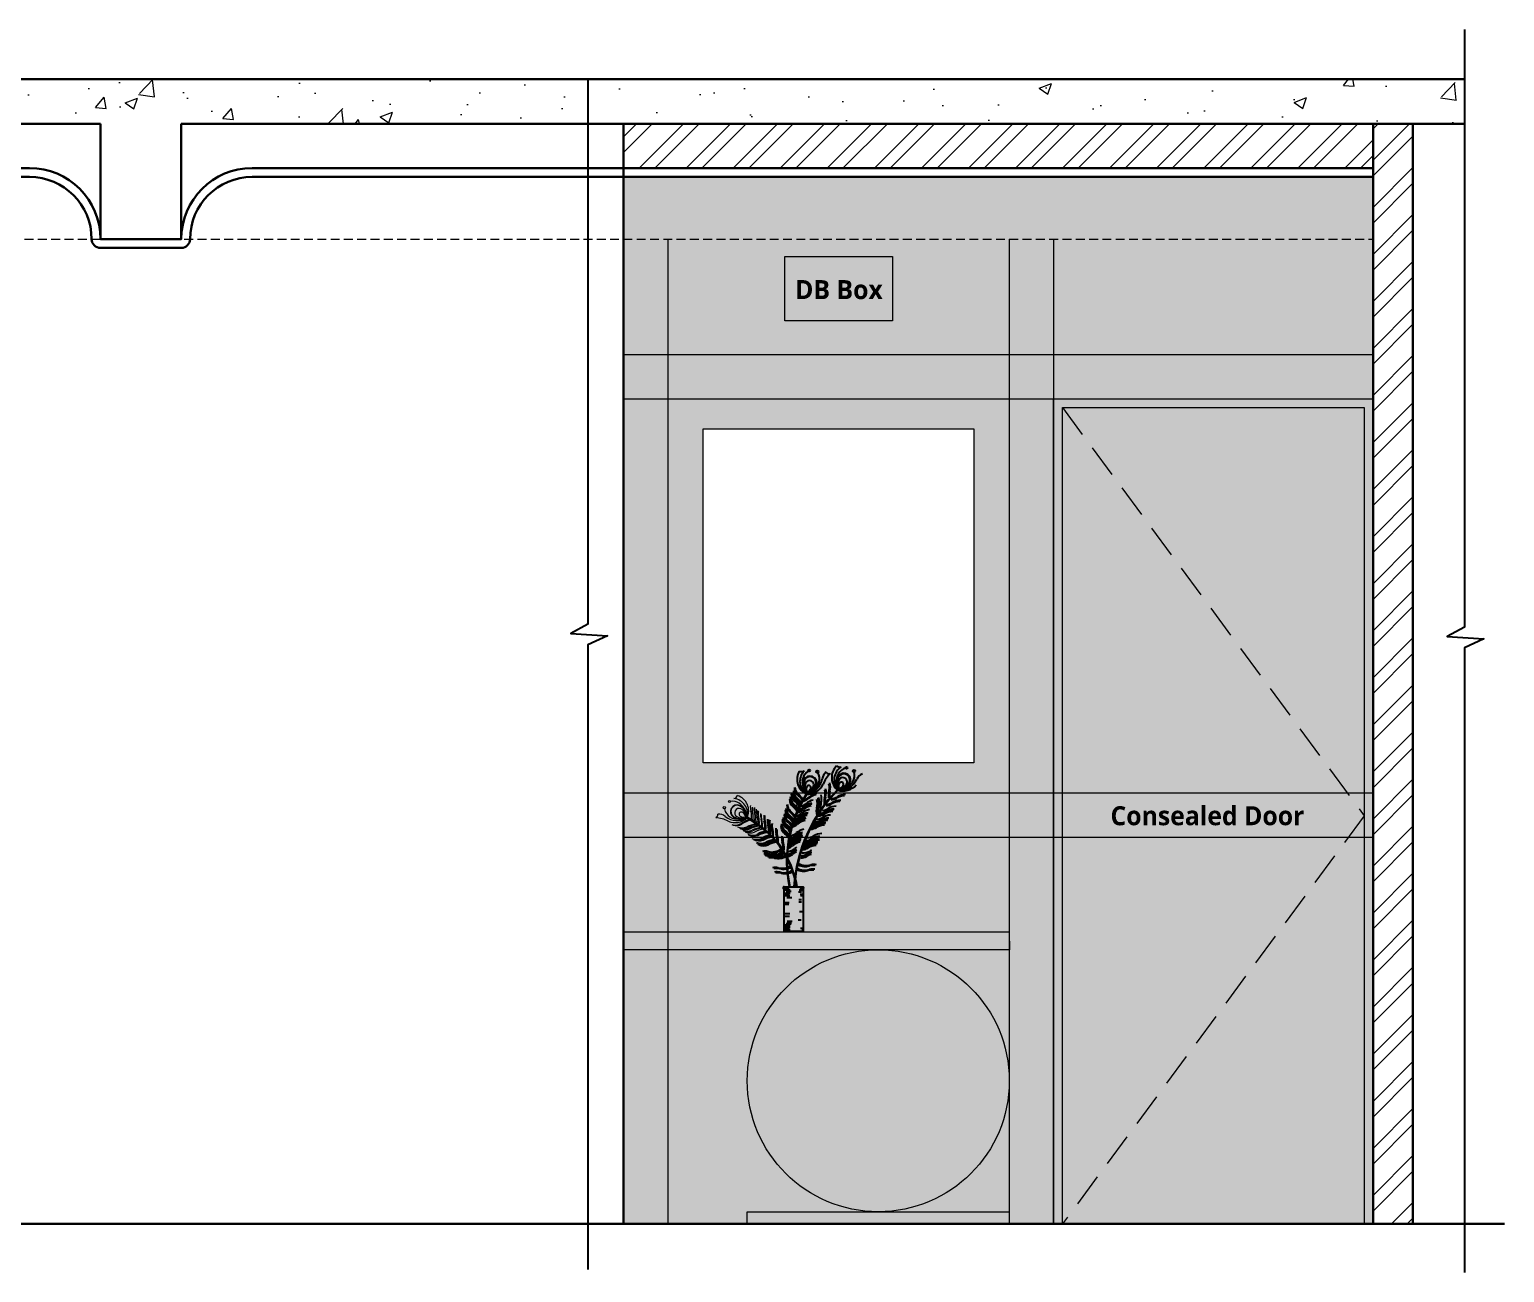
# Model space of a CAD drawing. Header units: millimetres. Extents: x 35877 to 3066687, y -650199 to -40525.
# Drawn here: x 149241.7 to 149407.9, y -179449.6 to -179309.5 of the extents above; entities that cross this region are included whole.
import ezdxf

# ---------------------------------------------------------------- set-up
doc = ezdxf.new("R2010")
doc.units = ezdxf.units.MM
doc.header["$MEASUREMENT"] = 0
doc.linetypes.add('DASHED2', pattern=[0.375, 0.25, -0.125])
doc.linetypes.add('DASHEDX2', pattern=[1.5, 1, -0.5])
for name, color, linetype in [('AR ELE-5', 134, 'Continuous'), ('AR HATCH-7', 7, 'Continuous'), ('str coll', 6, 'Continuous')]:
    doc.layers.add(name, color=color, linetype=linetype)
for name, color, linetype, lineweight in [('dim', 5, 'Continuous', 20), ('dim05', 1, 'Continuous', 13), ('el', 7, 'Continuous', 20), ('ELEVATION', 250, 'Continuous', 9), ('FIRST FLOOR ( DW_RAIL )', 7, 'Continuous', 9), ('FURNI', 25, 'Continuous', 5), ('FURNITURE', 32, 'Continuous', 9), ('FURNITURE-1', 252, 'Continuous', 13), ('SECTION ( SLAB PLine )', 104, 'Continuous', 30), ('Text', 7, 'Continuous', 15), ('XX~SLAB ( BEAM )~ ( DIM )', 7, 'Continuous', 9)]:
    doc.layers.add(name, color=color, linetype=linetype, lineweight=lineweight)
doc.styles.get("Standard").update_dxf_attribs({"font": 'arial.ttf', "height": 6})

msp = doc.modelspace()

# ---------------------------------------------------------------- hatches: boundary and pattern name
at = {"layer": 'AR HATCH-7', "lineweight": 0, "true_color": 0x939598, "transparency": 33554687}
h = msp.add_hatch(dxfattribs=at)
h.set_pattern_fill('ANSI32', color=252, scale=10)
h.set_pattern_definition([(45, (734.978, 440.4196), (-2.65165043, 2.65165043), []), (45, (736.7456, 440.4196), (-2.65165043, 2.65165043), [])])
h.paths.add_polyline_path([(149397.62, -179320.1307), (149393.12, -179320.1307), (149393.12, -179444.1307), (149397.62, -179444.1307)])
at = {"layer": 'AR HATCH-7', "lineweight": 0, "true_color": 0xe7e2df, "transparency": 33554610}
h = msp.add_hatch(color=254, dxfattribs=at)
h.dxf.hatch_style = 1
h.paths.add_polyline_path([(149352.12, -179411.2073), (149308.62, -179411.2073), (149308.62, -179413.2317), (149352.12, -179413.2317)])
at = {"layer": 'AR HATCH-7', "lineweight": 0, "true_color": 0xc29100, "transparency": 33554610}
h = msp.add_hatch(color=42, dxfattribs=at)
h.dxf.hatch_style = 1
h.paths.add_polyline_path([(149352.12, -179427.9968, 0.40992723), (149337.5697, -179413.2317), (149337.1369, -179413.2317, 0.40992723), (149322.5865, -179427.9968, 0.40992723), (149337.1369, -179442.762), (149337.5697, -179442.762, 0.40992723)])
at = {"layer": 'AR HATCH-7', "lineweight": 0, "true_color": 0xe7e2df, "transparency": 33554610}
h = msp.add_hatch(color=254, dxfattribs=at)
h.dxf.hatch_style = 1
h.paths.add_polyline_path([(149352.12, -179442.762), (149337.5697, -179442.762, -0.00732843), (149337.1369, -179442.762), (149322.5865, -179442.762), (149322.5865, -179444.1307), (149352.12, -179444.1307)])
at = {"layer": 'dim05', "lineweight": 0, "true_color": 0xd5d3c0, "transparency": 33554559}
h = msp.add_hatch(color=254, dxfattribs=at)
h.dxf.hatch_style = 1
h.paths.add_polyline_path([(149393.12, -179346.1307), (149357.12, -179346.1307), (149357.12, -179351.1307), (149393.12, -179351.1307)])
h.paths.add_polyline_path([(149393.12, -179326.1307), (149357.12, -179326.1307), (149357.12, -179346.1307), (149393.12, -179346.1307)])
h.paths.add_polyline_path([(149357.12, -179326.1307), (149352.12, -179326.1307), (149352.12, -179346.1307), (149357.12, -179346.1307)])
h.paths.add_polyline_path([(149352.12, -179326.1307), (149313.62, -179326.1307), (149313.62, -179346.1307), (149352.12, -179346.1307)])
h.paths.add_polyline_path([(149338.9378, -179338.719), (149326.8022, -179338.719), (149326.8022, -179331.48), (149338.9378, -179331.48)], flags=16)
h.paths.add_polyline_path([(149352.12, -179346.1307), (149313.62, -179346.1307), (149313.62, -179351.1307), (149352.12, -179351.1307)])
h.paths.add_polyline_path([(149357.12, -179346.1307), (149352.12, -179346.1307), (149352.12, -179351.1307), (149357.12, -179351.1307)])
h.paths.add_polyline_path([(149357.12, -179351.1307), (149352.12, -179351.1307), (149352.12, -179395.5597), (149357.12, -179395.5597)])
h.paths.add_polyline_path([(149352.12, -179351.1307), (149313.62, -179351.1307), (149313.62, -179395.5597), (149352.12, -179395.5597)])
h.paths.add_polyline_path([(149348.1161, -179354.5083), (149348.1161, -179392.182), (149317.6239, -179392.182), (149317.6239, -179354.5083)], flags=16)
h.paths.add_polyline_path([(149352.12, -179395.5597), (149313.62, -179395.5597), (149313.62, -179400.5597), (149352.12, -179400.5597)])
h.paths.add_polyline_path([(149357.12, -179395.5597), (149352.12, -179395.5597), (149352.12, -179400.5597), (149357.12, -179400.5597)])
h.paths.add_polyline_path([(149357.12, -179400.5597), (149352.12, -179400.5597), (149352.12, -179411.2073), (149352.1592, -179413.2317), (149352.12, -179413.2317), (149352.12, -179444.1307), (149357.12, -179444.1307)])
h.paths.add_polyline_path([(149352.12, -179400.5597), (149313.62, -179400.5597), (149313.62, -179411.2073), (149352.12, -179411.2073)])
h.paths.add_polyline_path([(149352.12, -179413.2317), (149337.5697, -179413.2317, -0.40992723), (149352.12, -179427.9968)])
h.paths.add_polyline_path([(149352.12, -179427.9968, -0.40992723), (149337.5697, -179442.762), (149352.12, -179442.762)])
h.paths.add_polyline_path([(149322.5865, -179427.9968, -0.40992723), (149337.1369, -179413.2317), (149313.62, -179413.2317), (149313.62, -179444.1307), (149322.5865, -179444.1307), (149322.5865, -179442.762), (149337.1369, -179442.762, -0.40992723)])
h.paths.add_polyline_path([(149313.62, -179413.2317), (149308.62, -179413.2317), (149308.62, -179444.1307), (149313.62, -179444.1307)])
h.paths.add_polyline_path([(149313.62, -179400.5597), (149308.62, -179400.5597), (149308.62, -179411.2073), (149313.62, -179411.2073)])
h.paths.add_polyline_path([(149313.62, -179395.5597), (149308.62, -179395.5597), (149308.62, -179400.5597), (149313.62, -179400.5597)])
h.paths.add_polyline_path([(149313.62, -179351.1307), (149308.62, -179351.1307), (149308.62, -179395.5597), (149313.62, -179395.5597)])
h.paths.add_polyline_path([(149313.62, -179346.1307), (149308.62, -179346.1307), (149308.62, -179351.1307), (149313.62, -179351.1307)])
h.paths.add_polyline_path([(149313.62, -179326.1307), (149308.62, -179326.1307), (149308.62, -179346.1307), (149313.62, -179346.1307)])
h.paths.add_polyline_path([(149338.9378, -179331.48), (149326.8022, -179331.48), (149326.8022, -179338.719), (149338.9378, -179338.719)], flags=16)
h = msp.add_hatch(color=254, dxfattribs=at)
h.dxf.hatch_style = 1
h.paths.add_polyline_path([(149392.12, -179400.5597), (149358.12, -179400.5597), (149358.12, -179444.1307), (149392.12, -179444.1307)])
h.paths.add_polyline_path([(149392.12, -179395.5597), (149358.12, -179395.5597), (149358.12, -179400.5597), (149392.12, -179400.5597)], flags=17)
h.paths.add_polyline_path([(149392.12, -179352.1307), (149358.12, -179352.1307), (149358.12, -179395.5597), (149392.12, -179395.5597)], flags=17)
h.paths.add_polyline_path([(149393.12, -179351.1307), (149357.12, -179351.1307), (149357.12, -179395.5597), (149358.12, -179395.5597), (149358.12, -179352.1307), (149392.12, -179352.1307), (149392.12, -179400.5597), (149393.12, -179400.5597)])
h.paths.add_polyline_path([(149358.12, -179400.5597), (149357.12, -179400.5597), (149357.12, -179444.1307), (149358.12, -179444.1307)])
h.paths.add_polyline_path([(149358.12, -179395.5597), (149357.12, -179395.5597), (149357.12, -179400.5597), (149358.12, -179400.5597)], flags=17)
h.paths.add_polyline_path([(149393.12, -179400.5597), (149392.12, -179400.5597), (149392.12, -179444.1307), (149393.12, -179444.1307)])
at = {"layer": 'FURNITURE-1', "lineweight": 0, "true_color": 0xc7c8ca, "transparency": 33554687}
h = msp.add_hatch(dxfattribs=at)
h.set_pattern_fill('AR-CONC', color=9, scale=2)
h.set_pattern_definition([(50, (1431.86, 969.597), (14.34520365, -1.2550427), [1.5, -16.5]), (355, (1431.86, 969.597), (-2.7750267, 15.0438427), [1.2, -13.2]), (100.4514445, (1433.055, 969.493), (11.5701769, 13.7887998), [1.2748038, -14.0228422]), (46.1842, (1431.86, 973.597), (21.3448266, -3.3103856), [2.25, -24.75]), (96.635635, (1433.639, 973.321), (18.693239, 19.482372), [1.9122068, -21.0342752]), (351.184164, (1431.86, 973.597), (18.693239, 19.482372), [1.8, -19.8]), (21, (1433.86, 972.597), (11.93814104, -8.0523778), [1.5, -16.5]), (326, (1433.86, 972.597), (4.8663066, 14.5030009), [1.2, -13.2]), (71.451445, (1434.855, 971.926), (16.8044475, 6.45062306), [1.2748038, -14.0228422]), (37.5, (1431.86, 969.597), (0.24319711, 6.65787708), [0, -13.04, 0, -13.4, 0, -13.25]), (7.5, (1431.86, 969.597), (5.26139075, 7.88823424), [0, -7.64, 0, -12.74, 0, -5.05]), (327.5, (1427.4, 969.597), (10.67644872, -0.45109743), [0, -5, 0, -15.6, 0, -20.7]), (317.5, (1425.4, 969.597), (11.6637234, 2.00209965), [0, -6.5, 0, -10.36, 0, -14.7])])
h.paths.add_polyline_path([(149403.3626, -179315.1307), (149089.9366, -179315.1307), (149089.9366, -179320.1307), (149403.3626, -179320.1307)])
at = {"layer": 'FURNITURE-1', "lineweight": 0, "transparency": 33554572}
h = msp.add_hatch(dxfattribs=at)
h.set_pattern_fill('ANSI32', color=6, scale=10)
h.set_pattern_definition([(45, (734.978, 437.4196), (-2.65165043, 2.65165043), []), (45, (736.7456, 437.4196), (-2.65165043, 2.65165043), [])])
h.paths.add_polyline_path([(149393.12, -179320.1307), (149308.62, -179320.1307), (149308.62, -179325.1307), (149393.12, -179325.1307)])

# ---------------------------------------------------------------- linework, layer by layer
at = {"color": 36, "true_color": 0x6e4817, "transparency": 33554687}
for p, q in [((149326.7372, -179406.1422), (149328.8637, -179406.1422)), ((149326.7372, -179406.3772), (149327.3004, -179406.3772)), ((149326.7372, -179411.1456), (149326.7372, -179406.3772)), ((149328.5507, -179406.3772), (149328.8637, -179406.3772)), ((149328.8637, -179406.3772), (149328.8637, -179411.1456)), ((149326.7372, -179407.8985), (149327.3004, -179407.8985)), ((149326.7496, -179407.0327), (149327.3127, -179407.0327)), ((149326.7496, -179407.0822), (149327.3127, -179407.0822)), ((149326.7991, -179407.1317), (149327.3623, -179407.1317)), ((149326.8363, -179406.4638), (149327.3994, -179406.4638)), ((149326.8487, -179406.8472), (149327.4118, -179406.8472)), ((149326.9477, -179406.6246), (149327.5108, -179406.6246)), ((149327.0591, -179407.3543), (149327.6222, -179407.3543)), ((149328.3667, -179406.6924), (149328.6796, -179406.6924)), ((149328.3798, -179407.822), (149328.6927, -179407.822)), ((149328.393, -179407.5856), (149328.7059, -179407.5856)), ((149328.4456, -179406.5086), (149328.7585, -179406.5086)), ((149328.4719, -179406.4298), (149328.7848, -179406.4298)), ((149328.5507, -179406.9551), (149328.8637, -179406.9551)), ((149328.5639, -179407.1127), (149328.8637, -179407.1127)), ((149326.7372, -179408.0964), (149327.2756, -179408.0964)), ((149326.762, -179409.4568), (149327.3251, -179409.4568)), ((149326.8115, -179409.16), (149327.3746, -179409.16)), ((149328.4719, -179408.9121), (149328.7848, -179408.9121)), ((149326.7372, -179411.1456), (149328.8637, -179411.1456)), ((149326.7868, -179410.8297), (149327.3499, -179410.8297)), ((149326.8363, -179410.941), (149327.3994, -179410.941)), ((149326.861, -179410.4339), (149327.4242, -179410.4339)), ((149326.861, -179410.6442), (149327.4242, -179410.6442)), ((149326.9725, -179410.2979), (149327.5356, -179410.2979)), ((149327.022, -179410.1989), (149327.5851, -179410.1989)), ((149327.0962, -179410.001), (149327.6594, -179410.001)), ((149328.3272, -179409.8446), (149328.6402, -179409.8446)), ((149328.577, -179410.7903), (149328.8637, -179410.7903)), ((149328.7348, -179411.0792), (149328.8637, -179411.0792)), ((149328.7479, -179410.961), (149328.8637, -179410.961))]:
    msp.add_line(p, q, dxfattribs=at)
for centre, radius, start, end in [((149341.0266, -179403.2409), 14.0136, 147.312903, 192.003169), ((149341.0266, -179403.2409), 13.951, 147.312903, 192.003169), ((149344.9671, -179407.2386), 17.1578, 135.458146, 176.322828), ((149344.9671, -179407.2386), 17.0953, 135.458146, 176.322828), ((149317.7005, -179407.7687), 10.554, 8.865461, 62.675002), ((149317.7005, -179407.7687), 10.6165, 8.865461, 62.675002), ((149326.737, -179406.2597), 0.1175, 89.868793, 270.131207), ((149328.8474, -179406.2597), 0.1186, 277.872471, 82.127529)]:
    msp.add_arc(centre, radius, start, end, dxfattribs=at)
at = {"layer": 'AR ELE-5', "color": 116, "true_color": 0x136734, "transparency": 33554541}
for centre, radius in [((149329.5699, -179393.0199), 0.1139), ((149330.4736, -179393.1542), 0.1329), ((149333.7573, -179392.7276), 0.1139), ((149334.5948, -179393.0926), 0.1329)]:
    msp.add_circle(centre, radius, dxfattribs=at)
for centre, radius, start, end in [((149330.0135, -179394.0338), 1.8246, 149.427206, 246.466283), ((149328.6864, -179392.4815), 0.6702, 248.662865, 295.911333), ((149330.2596, -179394.264), 1.741, 137.342583, 235.956645), ((149330.2771, -179394.3094), 1.4707, 123.183074, 201.745042), ((149333.9216, -179393.8221), 1.8246, 134.335148, 231.374225), ((149334.0992, -179394.1084), 1.741, 122.250525, 220.864587), ((149334.1043, -179394.1568), 1.4707, 108.091016, 186.652984), ((149333.0444, -179391.9778), 0.6702, 233.570806, 280.819275), ((149330.2786, -179394.6798), 1.4288, 155.884979, 225.94342), ((149330.2878, -179394.6823), 1.3757, 155.972831, 224.213703), ((149329.659, -179394.4103), 0.7532, 341.684867, 155.339297), ((149329.659, -179394.4103), 0.6907, 341.684867, 155.339297), ((149329.9178, -179394.83), 0.8681, 155.339297, 228.554611), ((149329.586, -179394.6777), 0.5031, 341.684867, 155.339297), ((149329.5094, -179394.9625), 0.2529, 341.684867, 155.339297), ((149328.9241, -179393.6036), 2.1337, 279.737647, 350.237381), ((149329.3519, -179393.7345), 1.9733, 268.056998, 334.462033), ((149328.8583, -179394.1786), 1.5864, 285.602129, 342.828828), ((149328.8469, -179394.1745), 1.536, 287.223956, 342.852724), ((149329.3032, -179393.963), 1.4226, 298.528243, 29.288266), ((149332.2374, -179394.1746), 1.2284, 127.31613, 170.195516), ((149334.3614, -179395.8146), 3.4552, 134.652749, 159.156408), ((149331.7999, -179393.0385), 0.3569, 209.156097, 291.143066), ((149330.0604, -179394.9869), 1.7851, 343.715021, 14.527073), ((149330.1751, -179394.8494), 1.7782, 343.702335, 14.225603), ((149334.0093, -179394.5148), 1.4288, 140.792921, 210.851362), ((149334.0176, -179394.5196), 1.3757, 140.880773, 209.121644), ((149333.6218, -179394.5659), 0.8681, 140.247239, 213.462553), ((149332.9817, -179393.1231), 2.1337, 264.645589, 335.145323), ((149332.7685, -179393.6611), 1.5864, 270.51007, 327.73677), ((149333.3607, -179393.3608), 1.9733, 252.96494, 319.369975), ((149332.7586, -179393.6541), 1.536, 272.131897, 327.760666), ((149333.4737, -179394.821), 0.618, 140.247239, 201.21081), ((149332.9502, -179394.0745), 0.9715, 266.898311, 326.592809), ((149332.802, -179394.3296), 0.7213, 277.613915, 326.592809), ((149333.4812, -179394.0932), 0.7532, 326.592809, 140.247239), ((149333.4812, -179394.0932), 0.6907, 326.592809, 140.247239), ((149333.3412, -179394.3324), 0.5031, 326.592809, 140.247239), ((149333.193, -179394.5875), 0.2529, 326.592809, 140.247239), ((149333.2542, -179393.5687), 1.4226, 283.436185, 14.196207), ((149336.0321, -179394.5371), 1.2284, 112.224071, 155.103458), ((149328.4326, -179396.2665), 1.0932, 181.735972, 225.171894), ((149328.4591, -179396.1797), 1.0932, 181.735972, 225.171894), ((149328.4704, -179396.1426), 1.0932, 181.735972, 225.171894), ((149328.5276, -179395.9772), 1.0932, 181.735972, 225.171894), ((149328.6346, -179395.6712), 1.0932, 181.735972, 225.171894), ((149328.6416, -179395.626), 1.0932, 181.735972, 225.171894), ((149328.6853, -179395.5716), 1.0932, 181.735972, 225.171894), ((149328.7783, -179395.5593), 1.0932, 181.735972, 225.171894), ((149328.8047, -179395.4726), 1.0932, 181.735972, 225.171894), ((149328.8161, -179395.4354), 1.0932, 181.735972, 225.171894), ((149328.8733, -179395.27), 1.0932, 181.735972, 225.171894), ((149326.5496, -179398.1469), 2.1893, 30.249716, 52.875987), ((149328.9803, -179394.9641), 1.0932, 181.735972, 225.171894), ((149328.9873, -179394.9188), 1.0932, 181.735972, 225.171894), ((149326.5933, -179398.0925), 2.1893, 31.626934, 52.875987), ((149329.031, -179394.8644), 1.0932, 181.735972, 225.171894), ((149326.6862, -179398.0802), 2.1893, 32.605176, 52.875987), ((149326.7127, -179397.9935), 2.1893, 33.561642, 52.875987), ((149326.7241, -179397.9563), 2.1893, 31.968698, 52.875987), ((149326.7813, -179397.791), 2.1893, 31.385813, 52.875987), ((149326.8882, -179397.485), 2.1893, 31.41488, 52.875987), ((149326.8953, -179397.4397), 2.1893, 30.249716, 52.875987), ((149326.939, -179397.3854), 2.1893, 31.626934, 52.875987), ((149328.5903, -179394.821), 1.5554, 281.440256, 309.360353), ((149328.5099, -179394.9776), 1.5554, 285.532948, 309.360353), ((149330.3593, -179398.1071), 1.7782, 100.767172, 131.29044), ((149329.8412, -179395.1149), 0.618, 155.339297, 216.302868), ((149329.1413, -179394.5305), 0.9715, 281.990369, 341.684867), ((149329.0647, -179394.8153), 0.7213, 292.705973, 341.684867), ((149330.6739, -179397.5217), 1.7851, 100.465702, 131.277754), ((149330.7501, -179397.3597), 1.7782, 100.767172, 131.29044), ((149328.7012, -179396.7315), 1.7782, 343.702335, 14.225603), ((149328.822, -179396.6578), 1.8188, 343.776838, 16.100483), ((149328.8724, -179396.6042), 1.8177, 343.77496, 16.049992), ((149328.9025, -179396.572), 1.8173, 343.774187, 16.029262), ((149329.1841, -179396.2189), 1.7782, 343.702335, 14.225603), ((149332.802, -179396.5729), 1.5554, 165.632423, 189.459827), ((149329.5817, -179395.6864), 1.7851, 343.715021, 14.527073), ((149332.8764, -179396.4044), 1.5554, 165.632423, 189.459827), ((149332.9099, -179396.4339), 1.5554, 165.632423, 193.55252), ((149329.6628, -179395.5194), 1.7782, 343.702335, 14.225603), ((149329.6964, -179395.5489), 1.7782, 343.702335, 14.225603), ((149333.2807, -179395.8734), 1.5554, 165.632423, 189.459827), ((149333.3886, -179395.7344), 1.5554, 165.632423, 193.55252), ((149331.9641, -179394.6531), 1.5554, 272.048494, 299.968591), ((149331.8592, -179394.7945), 1.5554, 276.141186, 299.968591), ((149333.1357, -179398.1594), 1.7782, 91.37541, 121.898678), ((149333.1732, -179398.1838), 1.7782, 91.37541, 121.898678), ((149333.5791, -179397.6577), 1.7851, 91.07394, 121.885992), ((149333.6807, -179397.5103), 1.7782, 91.37541, 121.898678), ((149326.0373, -179398.276), 1.5554, 172.970291, 196.797696), ((149326.0684, -179398.2863), 1.5554, 172.970291, 196.797696), ((149327.828, -179397.99), 1.0932, 181.735972, 225.171894), ((149327.835, -179397.9448), 1.0932, 181.735972, 225.171894), ((149327.8787, -179397.8904), 1.0932, 181.735972, 225.171894), ((149327.9387, -179397.5163), 1.0932, 181.735972, 225.171894), ((149327.9652, -179397.4296), 1.0932, 181.735972, 225.171894), ((149327.9766, -179397.3924), 1.0932, 181.735972, 225.171894), ((149328.0338, -179397.227), 1.0932, 181.735972, 225.171894), ((149328.1407, -179396.9211), 1.0932, 181.735972, 225.171894), ((149328.1478, -179396.8758), 1.0932, 181.735972, 225.171894), ((149328.1915, -179396.8214), 1.0932, 181.735972, 225.171894), ((149325.9418, -179399.748), 2.1893, 31.385813, 52.875987), ((149326.0487, -179399.442), 2.1893, 31.41488, 52.875987), ((149326.0558, -179399.3967), 2.1893, 30.249716, 52.875987), ((149326.0994, -179399.3424), 2.1893, 31.626934, 52.875987), ((149326.3405, -179398.7874), 2.1893, 32.605176, 52.875987), ((149326.367, -179398.7007), 2.1893, 33.561642, 52.875987), ((149326.3784, -179398.6635), 2.1893, 31.968698, 52.875987), ((149326.4356, -179398.4981), 2.1893, 31.385813, 52.875987), ((149326.5426, -179398.1922), 2.1893, 31.41488, 52.875987), ((149327.755, -179396.6467), 1.5554, 280.055749, 309.360353), ((149327.9388, -179396.2226), 1.5554, 279.627207, 309.360353), ((149327.9297, -179396.05), 1.5554, 285.532948, 309.360353), ((149327.9576, -179395.9824), 1.5554, 285.532948, 309.360353), ((149327.9743, -179395.9419), 1.5554, 285.532948, 309.360353), ((149329.6701, -179399.6991), 1.8188, 98.892292, 131.215937), ((149329.6542, -179399.8397), 1.7782, 100.767172, 131.29044), ((149329.6973, -179399.6307), 1.8177, 98.942783, 131.217815), ((149329.6821, -179399.7563), 1.7782, 100.767172, 131.29044), ((149329.7138, -179399.5898), 1.8173, 98.963514, 131.218588), ((149328.1995, -179395.5683), 1.5554, 285.532948, 309.360353), ((149329.9149, -179399.1854), 1.7782, 100.767172, 131.29044), ((149330.1145, -179398.6208), 1.8188, 98.892292, 131.215937), ((149330.0987, -179398.7613), 1.7782, 100.767172, 131.29044), ((149330.1417, -179398.5524), 1.8177, 98.942783, 131.217815), ((149330.1582, -179398.5115), 1.8173, 98.963514, 131.218588), ((149331.9148, -179397.6165), 1.5554, 165.632423, 195.365569), ((149332.0751, -179397.5519), 1.5554, 165.632423, 189.459827), ((149330.5477, -179396.5789), 1.5554, 270.235445, 299.968591), ((149332.1246, -179397.4981), 1.5554, 165.632423, 189.459827), ((149332.1542, -179397.4658), 1.5554, 165.632423, 189.459827), ((149330.5668, -179396.4071), 1.5554, 276.141186, 299.968591), ((149330.6053, -179396.3449), 1.5554, 276.141186, 299.968591), ((149330.6284, -179396.3077), 1.5554, 276.141186, 299.968591), ((149332.3977, -179397.1039), 1.5554, 165.632423, 189.459827), ((149332.0137, -179399.8244), 1.7782, 91.37541, 121.898678), ((149330.9116, -179395.9759), 1.5554, 276.141186, 299.968591), ((149332.2643, -179399.436), 1.7782, 91.37541, 121.898678), ((149332.3028, -179399.2999), 1.8188, 89.50053, 121.824175), ((149332.3409, -179399.2369), 1.8177, 89.551021, 121.826053), ((149332.3638, -179399.1992), 1.8173, 89.571752, 121.826826), ((149331.4191, -179395.3023), 1.5554, 272.048494, 299.968591), ((149331.3142, -179395.4437), 1.5554, 276.141186, 299.968591), ((149331.4566, -179395.3267), 1.5554, 276.141186, 299.968591), ((149332.6282, -179398.833), 1.7782, 91.37541, 121.898678), ((149333.0341, -179398.3068), 1.7851, 91.07394, 121.885992), ((149322.7929, -179399.2811), 1.7985, 347.294056, 18.690331), ((149322.8329, -179399.305), 1.8107, 346.721816, 18.668042), ((149322.8561, -179399.3175), 1.8188, 346.329635, 18.65328), ((149326.4097, -179398.7202), 1.5554, 172.970291, 196.797696), ((149323.2365, -179399.7407), 1.7782, 348.204515, 18.727783), ((149326.5726, -179398.778), 1.5554, 172.970291, 196.797696), ((149326.6243, -179398.8297), 1.5554, 172.970291, 196.797696), ((149323.3603, -179399.8092), 1.8188, 346.329635, 18.65328), ((149326.6553, -179398.8607), 1.5554, 172.970291, 196.797696), ((149323.413, -179399.8606), 1.8177, 346.380126, 18.655158), ((149323.4444, -179399.8915), 1.8173, 346.400857, 18.655931), ((149326.9139, -179399.212), 1.5554, 172.970291, 196.797696), ((149323.7407, -179400.2324), 1.7782, 348.204515, 18.727783), ((149327.3403, -179399.7253), 1.5554, 172.970291, 196.797696), ((149327.4541, -179399.8596), 1.5554, 172.970291, 196.797696), ((149327.4539, -179399.2538), 1.0932, 181.735972, 225.171894), ((149327.4804, -179399.1671), 1.0932, 181.735972, 225.171894), ((149327.4917, -179399.1299), 1.0932, 181.735972, 225.171894), ((149327.549, -179398.9645), 1.0932, 181.735972, 225.171894), ((149327.626, -179398.5853), 1.0932, 181.735972, 225.171894), ((149327.6524, -179398.4985), 1.0932, 181.735972, 225.171894), ((149327.6638, -179398.4614), 1.0932, 181.735972, 225.171894), ((149327.721, -179398.296), 1.0932, 181.735972, 225.171894), ((149325.4569, -179401.4855), 2.1893, 31.385813, 52.875987), ((149325.5339, -179401.1062), 2.1893, 32.605176, 52.875987), ((149325.5604, -179401.0195), 2.1893, 33.561642, 52.875987), ((149325.5718, -179400.9823), 2.1893, 31.968698, 52.875987), ((149325.629, -179400.8169), 2.1893, 31.385813, 52.875987), ((149325.736, -179400.511), 2.1893, 31.41488, 52.875987), ((149325.743, -179400.4657), 2.1893, 30.249716, 52.875987), ((149325.7867, -179400.4113), 2.1893, 31.626934, 52.875987), ((149325.8467, -179400.0373), 2.1893, 32.605176, 52.875987), ((149325.8732, -179399.9505), 2.1893, 33.561642, 52.875987), ((149325.8845, -179399.9133), 2.1893, 31.968698, 52.875987), ((149327.2616, -179397.8719), 1.5554, 283.278651, 309.360353), ((149327.2524, -179397.6993), 1.5554, 285.755571, 309.360353), ((149327.2803, -179397.6317), 1.5554, 285.453896, 309.360353), ((149327.297, -179397.5911), 1.5554, 285.280419, 309.360353), ((149327.4944, -179397.301), 1.5554, 281.031947, 309.360353), ((149327.5222, -179397.2176), 1.5554, 281.043344, 309.360353), ((149327.4852, -179397.1284), 1.5554, 283.809366, 309.360353), ((149327.5131, -179397.0608), 1.5554, 283.640872, 309.360353), ((149327.5298, -179397.0202), 1.5554, 283.547476, 309.360353), ((149329.2799, -179401.4055), 1.7782, 100.767172, 131.29044), ((149329.4373, -179400.27), 1.8188, 98.892292, 131.215937), ((149329.4214, -179400.4106), 1.7782, 100.767172, 131.29044), ((149329.4645, -179400.2016), 1.8177, 98.942783, 131.217815), ((149329.4809, -179400.1607), 1.8173, 98.963514, 131.218588), ((149329.6104, -179398.0955), 1.5554, 273.886889, 299.968591), ((149329.6295, -179397.9237), 1.5554, 276.363809, 299.968591), ((149329.668, -179397.8616), 1.5554, 276.062133, 299.968591), ((149329.6911, -179397.8243), 1.5554, 275.888657, 299.968591), ((149329.9332, -179397.5702), 1.5554, 271.640185, 299.968591), ((149329.9743, -179397.4925), 1.5554, 271.651582, 299.968591), ((149329.9523, -179397.3984), 1.5554, 274.417604, 299.968591), ((149329.9909, -179397.3363), 1.5554, 274.24911, 299.968591), ((149330.014, -179397.299), 1.5554, 274.155714, 299.968591), ((149330.2971, -179396.9672), 1.5554, 270.663987, 299.968591), ((149331.327, -179400.9526), 1.7782, 91.37541, 121.898678), ((149331.3655, -179400.8165), 1.8188, 89.50053, 121.824175), ((149331.4035, -179400.7535), 1.8177, 89.551021, 121.826053), ((149331.4265, -179400.7158), 1.8173, 89.571752, 121.826826), ((149331.6498, -179400.4274), 1.7782, 91.37541, 121.898678), ((149331.6884, -179400.2912), 1.8188, 89.50053, 121.824175), ((149331.6909, -179400.3496), 1.7782, 91.37541, 121.898678), ((149331.7264, -179400.2282), 1.8177, 89.551021, 121.826053), ((149331.7493, -179400.1906), 1.8173, 89.571752, 121.826826), ((149324.1563, -179399.8431), 1.4055, 247.461295, 290.897217), ((149325.0356, -179402.6997), 2.8148, 96.674738, 118.601311), ((149325.0739, -179402.7444), 2.8148, 96.460473, 118.601311), ((149325.0982, -179402.7546), 2.8148, 96.695625, 118.601311), ((149325.0989, -179402.7664), 2.8148, 96.473692, 118.601311), ((149325.1255, -179402.8118), 2.8148, 96.001123, 118.601311), ((149324.3199, -179399.9976), 1.4055, 247.461295, 290.897217), ((149324.3575, -179400.0306), 1.4055, 247.461295, 290.897217), ((149324.4451, -179400.1074), 1.4055, 247.461295, 290.897217), ((149325.491, -179403.1655), 2.8148, 96.18232, 118.601311), ((149325.6131, -179403.2284), 2.8148, 97.352257, 118.601311), ((149325.6538, -179403.3083), 2.8148, 95.97504, 118.601311), ((149325.7031, -179403.3405), 2.8148, 97.140204, 118.601311), ((149326.0052, -179403.6275), 2.8148, 97.111137, 118.601311), ((149326.1687, -179403.7821), 2.8148, 97.694021, 118.601311), ((149326.2063, -179403.815), 2.8148, 99.286965, 118.601311), ((149326.294, -179403.8919), 2.8148, 98.3305, 118.601311), ((149324.1606, -179400.7475), 1.7851, 347.903045, 18.715097), ((149324.281, -179400.88), 1.7782, 348.204515, 18.727783), ((149328.0126, -179400.6128), 1.5554, 172.970291, 196.797696), ((149324.8328, -179401.635), 1.7851, 347.903045, 18.715097), ((149328.1264, -179400.7471), 1.5554, 172.970291, 196.797696), ((149324.9532, -179401.7675), 1.7782, 348.204515, 18.727783), ((149325.3619, -179401.7747), 2.1893, 32.605176, 52.875987), ((149325.3883, -179401.688), 2.1893, 33.561642, 52.875987), ((149325.3997, -179401.6508), 2.1893, 31.968698, 52.875987), ((149326.7113, -179400.1977), 1.5554, 286.862408, 309.360353), ((149326.7021, -179400.1308), 1.5554, 287.535481, 309.360353), ((149326.73, -179400.0633), 1.5554, 286.743794, 309.360353), ((149326.7467, -179400.0227), 1.5554, 286.276365, 309.360353), ((149326.7021, -179400.0251), 1.5554, 288.052335, 309.360353), ((149326.73, -179399.9575), 1.5554, 287.27721, 309.360353), ((149326.7467, -179399.917), 1.5554, 286.819769, 309.360353), ((149326.9719, -179399.6492), 1.5554, 279.481964, 309.360353), ((149326.9719, -179399.5434), 1.5554, 280.103597, 309.360353), ((149326.8595, -179399.5211), 1.5554, 284.638331, 309.360353), ((149326.8503, -179399.3485), 1.5554, 286.164416, 309.360353), ((149326.8782, -179399.2809), 1.5554, 285.522878, 309.360353), ((149326.8949, -179399.2404), 1.5554, 285.145348, 309.360353), ((149327.1201, -179398.8668), 1.5554, 279.149155, 309.360353), ((149328.887, -179402.5959), 1.8188, 98.892292, 131.215937), ((149328.887, -179402.7016), 1.8188, 98.892292, 131.215937), ((149328.8711, -179402.7364), 1.7782, 100.767172, 131.29044), ((149328.8711, -179402.8422), 1.7782, 100.767172, 131.29044), ((149328.9142, -179402.5275), 1.8177, 98.942783, 131.217815), ((149328.9142, -179402.6332), 1.8177, 98.942783, 131.217815), ((149328.9307, -179402.4866), 1.8173, 98.963514, 131.218588), ((149328.9307, -179402.5923), 1.8173, 98.963514, 131.218588), ((149329.0351, -179401.9192), 1.8188, 98.892292, 131.215937), ((149329.0193, -179402.0598), 1.7782, 100.767172, 131.29044), ((149329.0624, -179401.8509), 1.8177, 98.942783, 131.217815), ((149329.0788, -179401.81), 1.8173, 98.963514, 131.218588), ((149329.1318, -179402.0822), 1.7782, 100.767172, 131.29044), ((149329.1318, -179402.1879), 1.7782, 100.767172, 131.29044), ((149328.7456, -179400.0664), 1.5554, 277.885448, 299.968591), ((149328.7687, -179400.0292), 1.5554, 277.428007, 299.968591), ((149329.0346, -179399.8017), 1.5554, 270.090202, 299.968591), ((149329.0518, -179399.6974), 1.5554, 270.711835, 299.968591), ((149328.9445, -179399.657), 1.5554, 275.246569, 299.968591), ((149328.9636, -179399.4852), 1.5554, 276.772654, 299.968591), ((149329.0021, -179399.4231), 1.5554, 276.131116, 299.968591), ((149329.0252, -179399.3858), 1.5554, 275.753586, 299.968591), ((149329.3084, -179399.054), 1.5554, 269.757393, 299.968591), ((149330.4045, -179403.1575), 1.7782, 91.37541, 121.898678), ((149330.4258, -179403.1257), 1.8188, 89.50053, 121.824175), ((149330.4431, -179403.0214), 1.8188, 89.50053, 121.824175), ((149330.4639, -179403.0627), 1.8177, 89.551021, 121.826053), ((149330.4811, -179402.9583), 1.8177, 89.551021, 121.826053), ((149330.4868, -179403.025), 1.8173, 89.571752, 121.826826), ((149330.504, -179402.9207), 1.8173, 89.571752, 121.826826), ((149330.6611, -179402.5141), 1.7782, 91.37541, 121.898678), ((149330.6997, -179402.378), 1.8188, 89.50053, 121.824175), ((149330.7377, -179402.315), 1.8177, 89.551021, 121.826053), ((149330.7606, -179402.2773), 1.8173, 89.571752, 121.826826), ((149330.7512, -179402.6588), 1.7782, 91.37541, 121.898678), ((149330.7684, -179402.5545), 1.7782, 91.37541, 121.898678), ((149331.025, -179401.9111), 1.7782, 91.37541, 121.898678), ((149324.6105, -179403.6849), 1.5554, 77.96869, 101.796095), ((149324.7306, -179403.7579), 1.5554, 77.96869, 101.796095), ((149324.7684, -179403.9623), 1.5554, 77.96869, 101.796095), ((149324.8362, -179404.0293), 1.5554, 77.96869, 101.796095), ((149324.8611, -179404.0791), 1.5554, 77.96869, 101.796095), ((149324.874, -179404.1092), 1.5554, 77.96869, 101.796095), ((149324.9297, -179404.1564), 1.5554, 77.96869, 101.796095), ((149324.9632, -179404.1847), 1.5554, 77.96869, 101.796095), ((149325.1915, -179404.311), 1.5554, 77.96869, 101.796095), ((149325.3565, -179400.476), 1.7395, 255.966108, 308.246443), ((149325.3348, -179404.4132), 1.5554, 77.96869, 101.796095), ((149325.4716, -179400.5755), 1.7126, 255.914896, 306.965571), ((149325.5251, -179400.697), 1.7969, 256.073051, 307.451964), ((149325.5932, -179400.7624), 1.7985, 256.076055, 300.906805), ((149325.6203, -179400.8002), 1.8107, 256.098344, 306.575557), ((149325.6347, -179400.8223), 1.8188, 256.113106, 300.455818), ((149325.6903, -179400.8705), 1.8177, 256.111228, 305.815288), ((149325.7237, -179400.8993), 1.8173, 256.110455, 298.896042), ((149325.946, -179401.0573), 1.7851, 256.051289, 301.832408), ((149326.088, -179401.1663), 1.7782, 256.038603, 299.546283), ((149326.6901, -179401.2761), 1.5554, 284.636985, 309.360353), ((149326.681, -179401.1035), 1.5554, 285.251439, 309.360353), ((149326.7088, -179401.0359), 1.5554, 284.301134, 309.360353), ((149326.7256, -179400.9953), 1.5554, 283.738264, 309.360353), ((149326.9508, -179400.6218), 1.5554, 276.131305, 309.360353), ((149326.7113, -179400.3034), 1.5554, 286.408179, 309.360353), ((149328.8658, -179403.6742), 1.8188, 113.802647, 131.215937), ((149328.85, -179403.8148), 1.7782, 113.662803, 131.29044), ((149328.893, -179403.6058), 1.8177, 114.807096, 131.217815), ((149328.9095, -179403.5649), 1.8173, 115.415219, 131.218588), ((149329.1106, -179403.1605), 1.7782, 123.724666, 131.29044), ((149328.4911, -179401.3608), 1.5554, 275.245223, 299.968591), ((149328.5102, -179401.189), 1.5554, 275.859677, 299.968591), ((149328.5487, -179401.1269), 1.5554, 274.909372, 299.968591), ((149328.5718, -179401.0896), 1.5554, 274.346502, 299.968591), ((149328.855, -179400.7578), 1.5554, 266.739543, 299.968591), ((149328.6707, -179400.4047), 1.5554, 277.016417, 299.968591), ((149328.6879, -179400.3003), 1.5554, 277.470646, 299.968591), ((149328.6898, -179400.2329), 1.5554, 278.143719, 299.968591), ((149328.7283, -179400.1707), 1.5554, 277.352032, 299.968591), ((149328.7514, -179400.1335), 1.5554, 276.884603, 299.968591), ((149328.707, -179400.1286), 1.5554, 278.660573, 299.968591), ((149330.2077, -179404.2179), 1.7782, 104.271041, 121.898678), ((149330.2462, -179404.0818), 1.8188, 104.410885, 121.824175), ((149330.2843, -179404.0188), 1.8177, 105.415334, 121.826053), ((149330.3072, -179403.9811), 1.8173, 106.023457, 121.826826), ((149330.3873, -179403.2618), 1.7782, 91.37541, 121.898678), ((149330.5716, -179403.6149), 1.7782, 114.332904, 121.898678), ((149325.7517, -179405.5103), 1.5554, 77.96869, 101.796095), ((149325.895, -179405.6125), 1.5554, 77.96869, 101.796095), ((149325.9518, -179406.0167), 1.5554, 77.96869, 101.796095), ((149326.0951, -179406.1189), 1.5554, 77.96869, 101.796095), ((149326.5062, -179402.2566), 1.7851, 256.051289, 301.832408), ((149326.6482, -179402.3656), 1.7782, 256.038603, 299.546283), ((149326.7063, -179402.763), 1.7851, 256.051289, 301.832408), ((149326.8483, -179402.872), 1.7782, 256.038603, 299.546283), ((149328.9318, -179402.5884), 1.7782, 242.794254, 286.301934), ((149329.0692, -179402.4738), 1.7851, 240.508128, 286.289248), ((149329.111, -179402.0743), 1.7782, 242.794254, 286.301934), ((149329.2485, -179401.9597), 1.7851, 240.508128, 286.289248), ((149329.817, -179405.8019), 1.5554, 80.544442, 104.371846), ((149329.956, -179405.6939), 1.5554, 80.544442, 104.371846), ((149329.9962, -179405.2878), 1.5554, 80.544442, 104.371846), ((149330.1352, -179405.1798), 1.5554, 80.544442, 104.371846)]:
    msp.add_arc(centre, radius, start, end, dxfattribs=at)
at = {"layer": 'dim', "color": 116, "true_color": 0x136734, "transparency": 33554541}
for centre, radius in [((149320.5842, -179396.5367), 0.1139), ((149319.9911, -179397.2317), 0.1329)]:
    msp.add_circle(centre, radius, dxfattribs=at)
for centre, radius, start, end in [((149320.8965, -179395.5504), 0.6702, 285.160087, 332.408555), ((149320.8816, -179397.9278), 1.741, 345.114775, 83.728837), ((149320.9159, -179397.5925), 1.8246, 334.605137, 71.644213), ((149318.9152, -179398.0158), 0.3569, 289.928353, 11.915323), ((149319.3318, -179399.1597), 1.2284, 50.875904, 93.75529), ((149321.4048, -179397.0724), 1.4226, 191.783154, 282.543177), ((149321.4305, -179397.6434), 0.7532, 65.732123, 239.386553), ((149320.8982, -179397.9734), 1.4707, 19.326378, 97.888346), ((149321.4305, -179397.6434), 0.6907, 65.732123, 239.386553), ((149321.6612, -179397.797), 0.5031, 65.732123, 239.386553), ((149321.9061, -179397.9615), 0.2529, 65.732123, 239.386553), ((149321.1351, -179398.2616), 1.3757, 356.857717, 65.098589), ((149321.1405, -179398.2536), 1.4288, 355.128, 65.186441), ((149321.5111, -179398.1298), 0.8681, 352.516809, 65.732123), ((149321.7561, -179398.2943), 0.618, 4.768551, 65.732123), ((149324.4783, -179397.1583), 1.5554, 172.970291, 196.797696), ((149321.5395, -179398.0793), 1.5245, 340.526685, 18.014752), ((149324.6748, -179397.334), 1.5554, 172.970291, 196.797696), ((149321.7654, -179398.246), 1.4938, 341.500796, 18.037872), ((149324.8858, -179397.3845), 1.5554, 172.970291, 196.797696), ((149321.947, -179398.3055), 1.5245, 340.526685, 18.014752), ((149324.9424, -179397.4071), 1.5554, 172.970291, 196.797696), ((149322.0036, -179398.3281), 1.5245, 340.526685, 18.014752), ((149325.1389, -179397.5828), 1.5554, 172.970291, 196.797696), ((149322.2295, -179398.4948), 1.4938, 341.500796, 18.037872), ((149325.2837, -179397.7378), 1.5554, 172.970291, 196.797696), ((149325.3458, -179397.8101), 1.5554, 172.970291, 196.797696), ((149324.3766, -179397.9149), 0.5684, 156.920801, 196.46189), ((149321.5403, -179398.8149), 2.4074, 351.691747, 17.874829), ((149325.6237, -179398.059), 1.5554, 172.970291, 196.797696), ((149325.7064, -179398.1726), 1.5554, 172.970291, 196.797696), ((149325.9856, -179398.2553), 1.5554, 172.970291, 196.797696), ((149318.808, -179401.7916), 3.4552, 61.915011, 86.418671), ((149321.4546, -179396.5525), 2.1337, 230.834039, 301.333772), ((149321.218, -179396.9322), 1.9733, 246.609386, 313.014421), ((149321.2162, -179397.7752), 1.4055, 254.216969, 297.652891), ((149321.3218, -179397.8275), 1.4055, 254.216969, 297.652891), ((149321.8819, -179396.9427), 1.5864, 238.242591, 295.469291), ((149321.8878, -179396.9321), 1.536, 238.218696, 293.847464), ((149321.8997, -179397.3939), 0.9715, 239.386553, 299.08105), ((149322.0336, -179398.0701), 1.4055, 247.461295, 290.897217), ((149322.1322, -179398.1345), 1.4055, 247.461295, 290.897217), ((149322.2794, -179398.2193), 1.4055, 247.461295, 290.897217), ((149322.1446, -179397.5583), 0.7213, 239.386553, 288.365446), ((149322.3288, -179398.2515), 1.4055, 247.461295, 290.897217), ((149322.3891, -179398.2711), 1.4055, 247.461295, 290.897217), ((149322.3914, -179398.3064), 1.4055, 247.461295, 290.897217), ((149323.4974, -179401.3159), 2.8148, 103.630496, 125.356984), ((149323.603, -179401.3682), 2.8148, 103.481996, 125.356984), ((149322.6372, -179398.4555), 1.4055, 247.461295, 290.897217), ((149323.8824, -179401.8546), 2.8148, 96.874823, 118.601311), ((149323.9811, -179401.9189), 2.8148, 96.726323, 118.601311), ((149324.1283, -179402.0037), 2.8148, 96.927868, 118.601311), ((149324.1776, -179402.0359), 2.8148, 96.920082, 118.601311), ((149324.2379, -179402.0556), 2.8148, 97.442269, 118.601311), ((149324.2402, -179402.0908), 2.8148, 96.564867, 118.601311), ((149324.4861, -179402.24), 2.8148, 97.119607, 118.601311), ((149324.562, -179402.3176), 2.8148, 96.598412, 118.601311), ((149324.7475, -179402.4471), 2.8148, 96.91377, 118.601311), ((149322.4101, -179398.6389), 1.4564, 342.602555, 18.065628), ((149322.4912, -179398.7054), 1.4364, 343.157413, 18.080372), ((149322.4879, -179399.0691), 1.7395, 349.802007, 18.800278), ((149322.5966, -179399.1755), 1.7126, 350.814492, 18.851491), ((149322.7131, -179398.5332), 1.4055, 247.461295, 290.897217), ((149322.8987, -179398.6627), 1.4055, 247.461295, 290.897217), ((149323.1867, -179398.9153), 1.4055, 247.461295, 290.897217), ((149323.2493, -179398.9702), 1.4055, 247.461295, 290.897217), ((149323.2501, -179398.9819), 1.4055, 247.461295, 290.897217), ((149323.2767, -179399.0274), 1.4055, 247.461295, 290.897217), ((149323.6421, -179399.3811), 1.4055, 247.461295, 290.897217), ((149323.7643, -179399.4439), 1.4055, 247.461295, 290.897217), ((149323.8049, -179399.5239), 1.4055, 247.461295, 290.897217), ((149323.8543, -179399.556), 1.4055, 247.461295, 290.897217)]:
    msp.add_arc(centre, radius, start, end, dxfattribs=at)
at = {"layer": 'el', "color": 251, "linetype": 'DASHEDX2', "true_color": 0x636466, "transparency": 33554687}
msp.add_line((149104.62, -179333.1307), (149393.12, -179333.1307), dxfattribs=at)
at = {"layer": 'ELEVATION', "lineweight": 0, "transparency": 33554687}
for points in [[(149357.12, -179351.1307), (149393.12, -179351.1307), (149393.12, -179444.1307), (149357.12, -179444.1307)], [(149358.12, -179352.1307), (149392.12, -179352.1307), (149392.12, -179444.1307), (149358.12, -179444.1307)]]:
    msp.add_lwpolyline(points, close=True, dxfattribs=at)
at = {"layer": 'FIRST FLOOR ( DW_RAIL )', "color": 251, "linetype": 'DASHED2', "lineweight": 0, "ltscale": 15, "true_color": 0x4b4c4e, "transparency": 33554687}
for p, q in [((149358.12, -179352.1307), (149392.12, -179398.1307)), ((149392.12, -179398.1307), (149358.12, -179444.1307))]:
    msp.add_line(p, q, dxfattribs=at)
at = {"layer": 'FURNI', "lineweight": 0, "transparency": 33554687}
msp.add_line((149357.12, -179342.1307), (149357.12, -179408.1307), dxfattribs=at)
at = {"layer": 'FURNITURE', "color": 18, "lineweight": 0, "true_color": 0x000000, "transparency": 33554687}
msp.add_line((149249.6672, -179325.1307), (149249.6672, -179325.1307), dxfattribs=at)
at = {"layer": 'FURNITURE', "lineweight": 0, "transparency": 33554687}
for p, q in [((149308.62, -179325.1307), (149308.62, -179444.1307)), ((149313.62, -179333.1337), (149313.62, -179444.1307)), ((149352.12, -179333.1337), (149352.12, -179444.1307)), ((149357.12, -179333.1337), (149357.12, -179444.1307)), ((149308.62, -179346.1307), (149393.12, -179346.1307)), ((149308.62, -179351.1307), (149393.12, -179351.1307)), ((149308.62, -179395.5597), (149393.12, -179395.5597)), ((149308.62, -179400.5597), (149393.12, -179400.5597))]:
    msp.add_line(p, q, dxfattribs=at)
at = {"layer": 'FURNITURE', "color": 252, "lineweight": 25, "true_color": 0x939598, "transparency": 33554687}
for points in [[(149403.4198, -179309.515), (149403.4198, -179376.8807), (149401.4976, -179377.9363), (149405.6144, -179378.1863), (149403.4198, -179379.2097), (149403.4198, -179449.6076)], [(149304.62, -179315.1307), (149304.62, -179376.5483), (149302.6978, -179377.6039), (149306.8146, -179377.8539), (149304.62, -179378.8774), (149304.62, -179449.2752)]]:
    msp.add_lwpolyline(points, dxfattribs=at)
at = {"layer": 'FURNITURE', "lineweight": 0, "transparency": 33554687}
for points in [[(149326.8022, -179335.1011), (149338.9378, -179335.1011), (149338.9378, -179342.34), (149326.8022, -179342.34)], [(149317.6239, -179354.5083), (149348.1161, -179354.5083), (149348.1161, -179392.182), (149317.6239, -179392.182)], [(149352.12, -179444.1307), (149322.5865, -179444.1307), (149322.5865, -179442.762), (149352.12, -179442.762)]]:
    msp.add_lwpolyline(points, close=True, dxfattribs=at)
at = {"layer": 'FURNITURE', "color": 251, "lineweight": 0, "true_color": 0x636466, "transparency": 33554687}
msp.add_lwpolyline([(149308.6004, -179411.2073), (149352.12, -179411.2073), (149352.1592, -179413.2317), (149308.6396, -179413.2317)], close=True, dxfattribs=at)
at = {"layer": 'FURNITURE', "lineweight": 0, "transparency": 33554687}
msp.add_circle((149337.3533, -179427.9968), 14.7667, dxfattribs=at)
at = {"layer": 'SECTION ( SLAB PLine )', "color": 1, "transparency": 33554687}
for p, q in [((149089.9366, -179315.1307), (149403.4198, -179315.1307)), ((149204.2794, -179320.1307), (149249.6672, -179320.1307)), ((149258.7726, -179320.1307), (149403.3626, -179320.1307)), ((149089.9366, -179444.1307), (149407.9428, -179444.1307))]:
    msp.add_line(p, q, dxfattribs=at)
msp.add_lwpolyline([(149258.7726, -179320.1307), (149258.7726, -179333.1307), (149249.6672, -179333.1307), (149249.6672, -179320.1307)], dxfattribs=at)
at = {"layer": 'str coll', "lineweight": 30, "transparency": 33554687}
for p, q in [((149104.62, -179326.1307), (149241.6672, -179326.1307)), ((149199.1639, -179325.1307), (149241.6672, -179325.1307)), ((149266.7726, -179325.1307), (149393.12, -179325.1307)), ((149266.7726, -179326.1307), (149308.62, -179326.1307)), ((149308.62, -179325.1307, 0.0904), (149393.12, -179325.1307, 0.0904)), ((149308.62, -179326.1307, 0.0904), (149393.12, -179326.1307, 0.0904)), ((149249.6672, -179333.1307), (149258.7726, -179333.1307)), ((149249.6672, -179334.1307), (149258.7726, -179334.1307))]:
    msp.add_line(p, q, dxfattribs=at)
for centre, radius, start, end in [((149241.6672, -179333.1307), 8, 0, 90), ((149241.6672, -179333.1307), 7, 0, 90), ((149266.7726, -179333.1307), 8, 90, 180), ((149266.7726, -179333.1307), 7, 90, 180), ((149249.6672, -179333.1307), 1, 180, 270), ((149258.7726, -179333.1307), 1, 270, 0)]:
    msp.add_arc(centre, radius, start, end, dxfattribs=at)
at = {"layer": 'XX~SLAB ( BEAM )~ ( DIM )', "lineweight": 30, "transparency": 33554687}
msp.add_line((149308.62, -179444.1307), (149308.62, -179320.1307), dxfattribs=at)
msp.add_lwpolyline([(149393.12, -179320.1307), (149397.62, -179320.1307), (149397.62, -179444.1307), (149393.12, -179444.1307)], close=True, dxfattribs=at)

# ---------------------------------------------------------------- texts
at = {"layer": 'Text', "ltscale": 20, "transparency": 33554687, "char_height": 2.143647, "width": 39.277817, "attachment_point": 1}
for s, insert in [('\\pxqc;{\\fMalgun Gothic|b1|i0|c0|p34;\\C1;DB Box}', (149313.2739, -179337.7603)), ('{\\fMalgun Gothic|b1|i0|c0|p34;\\C1;Consealed Door}', (149363.5257, -179397.0576))]:
    msp.add_mtext(s, dxfattribs=dict(at, insert=insert))

doc.saveas('drawing.dxf')
